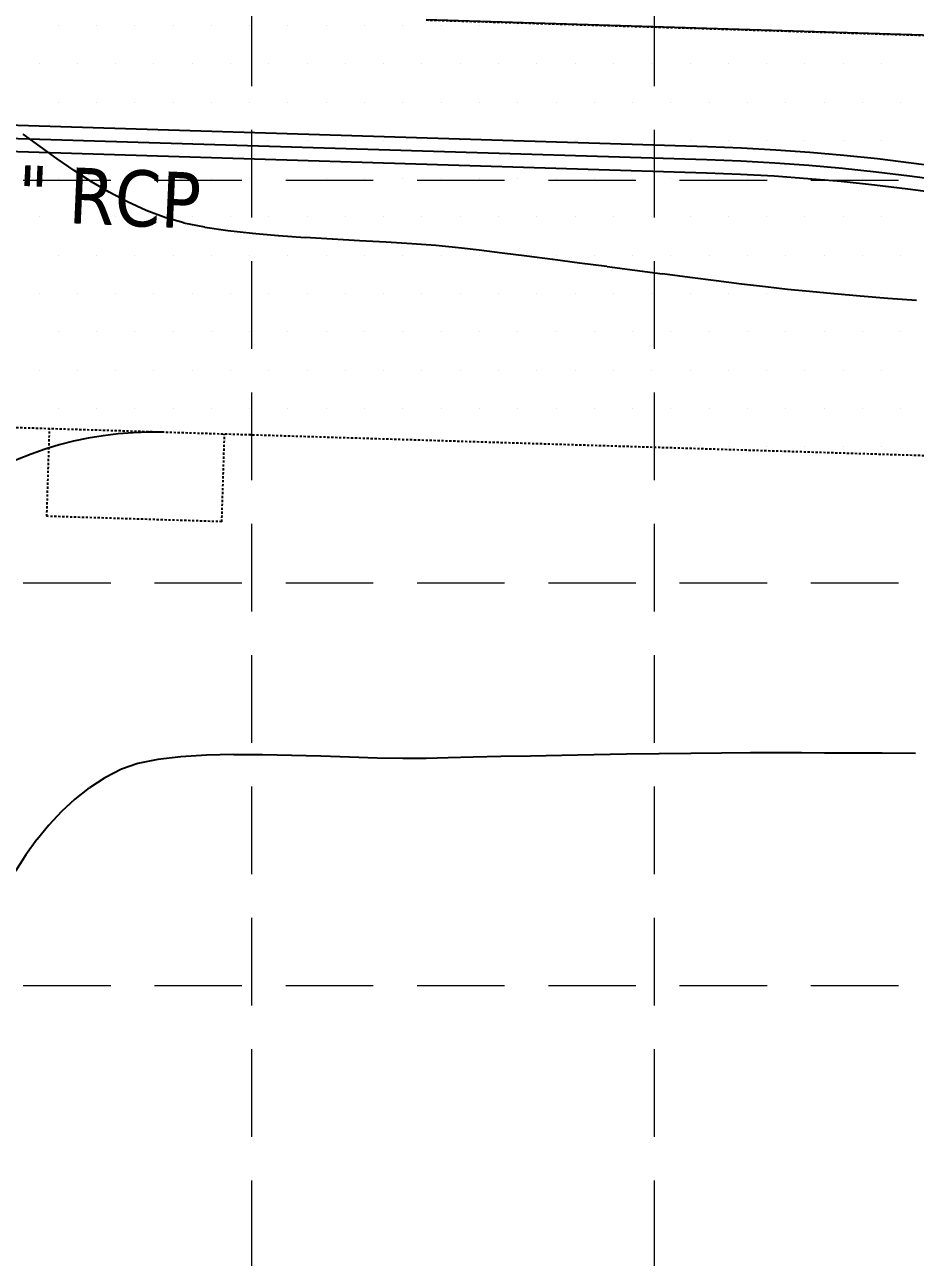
# Model space of a CAD drawing. Header units: inches. Extents: x 6967 to 7890, y 13663 to 15138.
# Drawn here: x 7576.7 to 7627.6, y 14155 to 14225.4 of the extents above; entities that cross this region are included whole.
import ezdxf

# ---------------------------------------------------------------- set-up
doc = ezdxf.new("R2010")
doc.units = ezdxf.units.IN
doc.header["$MEASUREMENT"] = 0
for name, pattern in [('HIDDEN', [0.375, 0.25, -0.125]), ('XGWI003AR$0$HIDDEN2', [0.1875, 0.125, -0.0625]), ('xGWI003pt$0$HIDDEN2', [0.1875, 0.125, -0.0625])]:
    doc.linetypes.add(name, pattern=pattern)
for name, color, linetype in [('C-ANNO-STRM-N', 7, 'Continuous'), ('GRID', 254, 'HIDDEN'), ('PC', 35, 'Continuous'), ('STORM', 5, 'Continuous'), ('XGWI003AR$0$C-PKNG-CURB-FACE-N', 4, 'Continuous'), ('XGWI003AR$0$C-PKNG-FIRE-HTCH-N', 2, 'Continuous'), ('XGWI003AR$0$C-PKNG-FIRE-N', 2, 'XGWI003AR$0$HIDDEN2'), ('XGWI003AR$0$C-PKNG-PAVE-EDGE-N', 4, 'XGWI003AR$0$HIDDEN2'), ('xGWI003pt$0$C-EASE-WATR-N', 2, 'xGWI003pt$0$HIDDEN2')]:
    doc.layers.add(name, color=color, linetype=linetype)
doc.styles.add('L80', font='TAHOMA.TTF', dxfattribs={"height": 3.2})

msp = doc.modelspace()

# ---------------------------------------------------------------- linework, layer by layer
at = {"layer": 'GRID', "color": 252, "linetype": 'HIDDEN', "lineweight": 0, "ltscale": 20}
for p, q in [((7589.653, 13779.351), (7589.653, 15113.571)), ((7612.655, 13779.347), (7612.655, 15113.571)), ((6991.593, 14216.481), (7865.68, 14216.481)), ((6991.593, 14193.479), (7865.68, 14193.479)), ((6991.593, 14170.477), (7865.68, 14170.477))]:
    msp.add_line(p, q, dxfattribs=at)
at = {"layer": 'PC', "color": 25}
for points, elevation in [([(7577.568, 14218.392), (7576.602, 14219.11)], 667), ([(7579.508, 14217.02), (7578.534, 14217.693)], 667), ([(7580.496, 14216.381), (7579.508, 14217.02)], 667), ([(7581.506, 14215.785), (7580.496, 14216.381)], 667), ([(7582.546, 14215.238), (7581.506, 14215.785)], 667), ([(7584.743, 14214.323), (7583.622, 14214.748)], 667), ([(7586.966, 14213.785), (7585.78, 14214.028)], 667), ([(7597.321, 14212.936), (7595.8, 14213.018)], 667), ([(7600.175, 14212.742), (7598.788, 14212.846)], 667), ([(7601.457, 14212.616), (7600.175, 14212.742)], 667), ([(7614.669, 14210.916), (7613.113, 14211.118)], 667), ([(7616.181, 14210.724), (7614.669, 14210.916)], 667), ([(7620.246, 14210.238), (7618.989, 14210.381)], 667), ([(7621.514, 14210.109), (7620.246, 14210.238)], 667), ([(7622.907, 14209.981), (7621.514, 14210.109)], 667), ([(7584.291, 14183.393), (7583.149, 14183.16)], 668), ([(7585.608, 14183.548), (7584.291, 14183.393)], 668), ([(7588.628, 14183.669), (7587.066, 14183.635)], 668), ([(7591.932, 14183.625), (7590.262, 14183.661)], 668), ([(7595.242, 14183.517), (7593.603, 14183.572)], 668), ([(7599.612, 14183.455), (7598.28, 14183.445)], 668), ([(7602.298, 14183.518), (7600.866, 14183.486)], 668), ([(7603.877, 14183.553), (7602.298, 14183.518)], 668), ([(7607.355, 14183.621), (7605.573, 14183.587)], 668), ([(7619.675, 14183.769), (7618.145, 14183.764)], 668), ([(7623.921, 14183.754), (7622.367, 14183.76)], 668), ([(7625.665, 14183.748), (7623.921, 14183.754)], 668), ([(7627.555, 14183.738), (7625.665, 14183.748)], 668), ([(7583.149, 14183.16), (7582.216, 14182.834)], 668), ([(7581.268, 14182.342), (7580.382, 14181.77)], 668), ([(7578.782, 14180.415), (7578.06, 14179.642)], 668), ([(7578.06, 14179.642), (7577.385, 14178.815)], 668), ([(7576.752, 14177.938), (7576.158, 14177.017)], 668)]:
    msp.add_lwpolyline(points, dxfattribs=dict(at, elevation=elevation))
at = {"layer": 'PC', "color": 25, "extrusion": (-0.586343, -0.810063, 0), "elevation": -15960.845}
msp.add_lwpolyline([(-2197.361, 667), (-2198.554, 667)], dxfattribs=at)
at = {"layer": 'PC', "color": 25, "extrusion": (0.414083, 0.910239, 0), "elevation": 16079.069}
msp.add_lwpolyline([(-1016.827, 667), (-1015.644, 667)], dxfattribs=at)
at = {"layer": 'PC', "color": 25, "extrusion": (-0.274083, -0.961706, 0), "elevation": -15748.851}
msp.add_lwpolyline([(3399.463, 667), (3398.384, 667)], dxfattribs=at)
at = {"layer": 'PC', "color": 25, "extrusion": (-0.148973, -0.988841, 0), "elevation": -15185.428}
msp.add_lwpolyline([(5386.167, 667), (5384.841, 667)], dxfattribs=at)
at = {"layer": 'PC', "color": 25, "extrusion": (-0.112538, -0.993647, 0), "elevation": -14977.264}
msp.add_lwpolyline([(5941.922, 667), (5940.504, 667)], dxfattribs=at)
at = {"layer": 'PC', "color": 25, "extrusion": (-0.086854, -0.996221, 0), "elevation": -14818.913}
msp.add_lwpolyline([(6327.994, 667), (6326.506, 667)], dxfattribs=at)
at = {"layer": 'PC', "color": 25, "extrusion": (-0.069342, -0.997593, 0), "elevation": -14705.472}
msp.add_lwpolyline([(6588.855, 667), (6587.321, 667)], dxfattribs=at)
at = {"layer": 'PC', "color": 25, "extrusion": (-0.058489, -0.998288, 0), "elevation": -14632.952}
msp.add_lwpolyline([(6749.934, 667), (6748.379, 667)], dxfattribs=at)
at = {"layer": 'PC', "color": 25, "extrusion": (-0.05352, -0.998567, 0), "elevation": -14599.172}
msp.add_lwpolyline([(6824.24, 667), (6822.689, 667)], dxfattribs=at)
at = {"layer": 'PC', "color": 25, "extrusion": (-0.061003, -0.998138, 0), "elevation": -14649.922}
msp.add_lwpolyline([(6717.615, 667), (6716.145, 667)], dxfattribs=at)
at = {"layer": 'PC', "color": 25, "extrusion": (-0.117113, -0.993119, 0), "elevation": -15005.043}
msp.add_lwpolyline([(5885.865, 667), (5884.665, 667)], dxfattribs=at)
at = {"layer": 'PC', "color": 25, "extrusion": (-0.12248, -0.992471, 0), "elevation": -15036.642}
msp.add_lwpolyline([(5805.982, 667), (5804.664, 667)], dxfattribs=at)
at = {"layer": 'PC', "color": 25, "extrusion": (-0.12614, -0.992012, 0), "elevation": -15057.955}
msp.add_lwpolyline([(5751.895, 667), (5750.48, 667)], dxfattribs=at)
at = {"layer": 'PC', "color": 25, "extrusion": (-0.128577, -0.991699, 0), "elevation": -15072.044}
msp.add_lwpolyline([(5716.367, 667), (5714.876, 667)], dxfattribs=at)
at = {"layer": 'PC', "color": 25, "extrusion": (-0.130071, -0.991505, 0), "elevation": -15080.637}
msp.add_lwpolyline([(5695.208, 667), (5693.66, 667)], dxfattribs=at)
at = {"layer": 'PC', "color": 25, "extrusion": (-0.130779, -0.991412, 0), "elevation": -15084.702}
msp.add_lwpolyline([(5686.014, 667), (5684.43, 667)], dxfattribs=at)
at = {"layer": 'PC', "color": 25, "extrusion": (-0.130783, -0.991411, 0), "elevation": -15084.723}
msp.add_lwpolyline([(5687.558, 667), (5685.958, 667)], dxfattribs=at)
at = {"layer": 'PC', "color": 25, "extrusion": (-0.130103, -0.991501, 0), "elevation": -15080.817}
msp.add_lwpolyline([(5699.503, 667), (5697.908, 667)], dxfattribs=at)
at = {"layer": 'PC', "color": 25, "extrusion": (-0.123314, -0.992368, 0), "elevation": -15041.444}
msp.add_lwpolyline([(5807.132, 667), (5805.674, 667)], dxfattribs=at)
at = {"layer": 'PC', "color": 25, "extrusion": (-0.118867, -0.99291, 0), "elevation": -15015.276}
msp.add_lwpolyline([(5875.832, 667), (5874.461, 667)], dxfattribs=at)
at = {"layer": 'PC', "color": 25, "extrusion": (-0.084293, -0.996441, 0), "elevation": -14801.963}
msp.add_lwpolyline([(6399.483, 667), (6397.982, 667)], dxfattribs=at)
at = {"layer": 'PC', "color": 25, "extrusion": (-0.080067, -0.996789, 0), "elevation": -14774.696}
msp.add_lwpolyline([(6463.766, 667), (6462.185, 667)], dxfattribs=at)
at = {"layer": 'PC', "color": 25, "extrusion": (-0.077943, -0.996958, 0), "elevation": -14760.89}
msp.add_lwpolyline([(6496.871, 667), (6495.232, 667)], dxfattribs=at)
at = {"layer": 'PC', "color": 25, "extrusion": (0.060046, -0.998196, 0), "elevation": -13702.473}
msp.add_lwpolyline([(8425.041, 668), (8423.581, 668)], dxfattribs=at)
at = {"layer": 'PC', "color": 25, "extrusion": (-0.004729, -0.999989, 0), "elevation": -14219.394}
msp.add_lwpolyline([(7523.108, 668), (7521.474, 668)], dxfattribs=at)
at = {"layer": 'PC', "color": 25, "extrusion": (-0.031386, -0.999507, 0), "elevation": -14414.92}
msp.add_lwpolyline([(7144.692, 668), (7143.02, 668)], dxfattribs=at)
at = {"layer": 'PC', "color": 25, "extrusion": (-0.029666, -0.99956, 0), "elevation": -14402.596}
msp.add_lwpolyline([(7172.698, 668), (7171.127, 668)], dxfattribs=at)
at = {"layer": 'PC', "color": 25, "extrusion": (-0.016815, -0.999859, 0), "elevation": -14309.208}
msp.add_lwpolyline([(7358.705, 668), (7357.237, 668)], dxfattribs=at)
at = {"layer": 'PC', "color": 25, "extrusion": (0.02427, -0.999705, 0), "elevation": -13994.835}
msp.add_lwpolyline([(7942.86, 668), (7941.606, 668)], dxfattribs=at)
at = {"layer": 'PC', "color": 25, "extrusion": (0.020394, -0.999792, 0), "elevation": -14025.532}
msp.add_lwpolyline([(7893.246, 668), (7891.55, 668)], dxfattribs=at)
at = {"layer": 'PC', "color": 25, "extrusion": (0.0178, -0.999842, 0), "elevation": -14045.96}
msp.add_lwpolyline([(7860.462, 668), (7858.625, 668)], dxfattribs=at)
at = {"layer": 'PC', "color": 25, "extrusion": (0.016311, -0.999867, 0), "elevation": -14057.657}
msp.add_lwpolyline([(7841.386, 668), (7839.523, 668)], dxfattribs=at)
at = {"layer": 'PC', "color": 25, "extrusion": (0.014605, -0.999893, 0), "elevation": -14071.014}
msp.add_lwpolyline([(7819.251, 668), (7817.393, 668)], dxfattribs=at)
at = {"layer": 'PC', "color": 25, "extrusion": (0.012595, -0.999921, 0), "elevation": -14086.699}
msp.add_lwpolyline([(7792.779, 668), (7790.958, 668)], dxfattribs=at)
at = {"layer": 'PC', "color": 25, "extrusion": (0.010159, -0.999948, 0), "elevation": -14105.648}
msp.add_lwpolyline([(7760.181, 668), (7758.426, 668)], dxfattribs=at)
at = {"layer": 'PC', "color": 25, "extrusion": (0.007108, -0.999975, 0), "elevation": -14129.258}
msp.add_lwpolyline([(7718.767, 668), (7717.11, 668)], dxfattribs=at)
at = {"layer": 'PC', "color": 25, "extrusion": (-0.002256, -0.999997, 0), "elevation": -14200.922}
msp.add_lwpolyline([(7589.029, 668), (7587.658, 668)], dxfattribs=at)
at = {"layer": 'PC', "color": 25, "extrusion": (-0.004557, -0.99999, 0), "elevation": -14218.347}
msp.add_lwpolyline([(7557.654, 668), (7556.333, 668)], dxfattribs=at)
at = {"layer": 'PC', "color": 25, "extrusion": (0.46108, -0.887358, 0), "elevation": -9089.247}
msp.add_lwpolyline([(13267.568, 668), (13266.5, 668)], dxfattribs=at)
at = {"layer": 'PC', "color": 25, "extrusion": (0.61451, -0.788909, 0), "elevation": -6529.915}
msp.add_lwpolyline([(14695.068, 668), (14694.019, 668)], dxfattribs=at)
at = {"layer": 'PC', "color": 25, "extrusion": (-0.677284, 0.735722, 0), "elevation": 5299.859}
msp.add_lwpolyline([(-15181.09, 668), (-15180.039, 668)], dxfattribs=at)
at = {"layer": 'PC', "color": 25, "extrusion": (0.810901, -0.585184, 0), "elevation": -2152.706}
msp.add_lwpolyline([(15931.773, 668), (15930.692, 668)], dxfattribs=at)
at = {"layer": 'STORM'}
for p, q in [((7615.675, 14218.377), (7568.135, 14219.842)), ((7615.652, 14217.627), (7568.112, 14219.092)), ((7615.629, 14216.877), (7568.089, 14218.343))]:
    msp.add_line(p, q, dxfattribs=at)
for radius in [120.75, 120, 119.25]:
    msp.add_arc((7611.955, 14097.684), radius, 30, 88.23444, dxfattribs=at)
at = {"layer": 'XGWI003AR$0$C-PKNG-CURB-FACE-N', "color": 7}
msp.add_line((7705.827, 14222.351), (7599.622, 14225.625), dxfattribs=at)
msp.add_arc((7584.024, 14182.085), 20, 88.23444, 166.2275, dxfattribs=at)
at = {"layer": 'XGWI003AR$0$C-PKNG-FIRE-HTCH-N', "color": 255}
for p, q in [((7578.594, 14225.312), (7578.594, 14225.312)), ((7580.781, 14225.312), (7580.781, 14225.312)), ((7582.969, 14225.312), (7582.969, 14225.312)), ((7585.156, 14225.312), (7585.156, 14225.312)), ((7587.344, 14225.312), (7587.344, 14225.312)), ((7589.531, 14225.312), (7589.531, 14225.312)), ((7591.719, 14225.312), (7591.719, 14225.312)), ((7593.906, 14225.312), (7593.906, 14225.312)), ((7596.094, 14225.312), (7596.094, 14225.312)), ((7598.281, 14225.312), (7598.281, 14225.312)), ((7600.469, 14225.312), (7600.469, 14225.312)), ((7602.656, 14225.312), (7602.656, 14225.312)), ((7604.844, 14225.312), (7604.844, 14225.312)), ((7607.031, 14225.312), (7607.031, 14225.312)), ((7609.219, 14225.312), (7609.219, 14225.312)), ((7577.5, 14223.125), (7577.5, 14223.125)), ((7579.688, 14223.125), (7579.688, 14223.125)), ((7581.875, 14223.125), (7581.875, 14223.125)), ((7584.062, 14223.125), (7584.062, 14223.125)), ((7586.25, 14223.125), (7586.25, 14223.125)), ((7588.438, 14223.125), (7588.438, 14223.125)), ((7590.625, 14223.125), (7590.625, 14223.125)), ((7592.812, 14223.125), (7592.812, 14223.125)), ((7595, 14223.125), (7595, 14223.125)), ((7597.188, 14223.125), (7597.188, 14223.125)), ((7599.375, 14223.125), (7599.375, 14223.125)), ((7601.562, 14223.125), (7601.562, 14223.125)), ((7603.75, 14223.125), (7603.75, 14223.125)), ((7605.938, 14223.125), (7605.938, 14223.125)), ((7608.125, 14223.125), (7608.125, 14223.125)), ((7610.312, 14223.125), (7610.312, 14223.125)), ((7612.5, 14223.125), (7612.5, 14223.125)), ((7614.688, 14223.125), (7614.688, 14223.125)), ((7616.875, 14223.125), (7616.875, 14223.125)), ((7619.062, 14223.125), (7619.062, 14223.125)), ((7621.25, 14223.125), (7621.25, 14223.125)), ((7623.438, 14223.125), (7623.438, 14223.125)), ((7625.625, 14223.125), (7625.625, 14223.125)), ((7578.594, 14220.938), (7578.594, 14220.938)), ((7580.781, 14220.938), (7580.781, 14220.938)), ((7582.969, 14220.938), (7582.969, 14220.938)), ((7585.156, 14220.938), (7585.156, 14220.938)), ((7587.344, 14220.938), (7587.344, 14220.938)), ((7589.531, 14220.938), (7589.531, 14220.938)), ((7591.719, 14220.938), (7591.719, 14220.938)), ((7593.906, 14220.938), (7593.906, 14220.938)), ((7596.094, 14220.938), (7596.094, 14220.938)), ((7598.281, 14220.938), (7598.281, 14220.938)), ((7600.469, 14220.938), (7600.469, 14220.938)), ((7602.656, 14220.938), (7602.656, 14220.938)), ((7604.844, 14220.938), (7604.844, 14220.938)), ((7607.031, 14220.938), (7607.031, 14220.938)), ((7609.219, 14220.938), (7609.219, 14220.938)), ((7611.406, 14220.938), (7611.406, 14220.938)), ((7613.594, 14220.938), (7613.594, 14220.938)), ((7615.781, 14220.938), (7615.781, 14220.938)), ((7617.969, 14220.938), (7617.969, 14220.938)), ((7620.156, 14220.938), (7620.156, 14220.938)), ((7622.344, 14220.938), (7622.344, 14220.938)), ((7624.531, 14220.938), (7624.531, 14220.938)), ((7626.719, 14220.938), (7626.719, 14220.938)), ((7577.5, 14218.75), (7577.5, 14218.75)), ((7579.688, 14218.75), (7579.688, 14218.75)), ((7581.875, 14218.75), (7581.875, 14218.75)), ((7584.062, 14218.75), (7584.062, 14218.75)), ((7586.25, 14218.75), (7586.25, 14218.75)), ((7588.438, 14218.75), (7588.438, 14218.75)), ((7590.625, 14218.75), (7590.625, 14218.75)), ((7592.812, 14218.75), (7592.812, 14218.75)), ((7595, 14218.75), (7595, 14218.75)), ((7597.188, 14218.75), (7597.188, 14218.75)), ((7599.375, 14218.75), (7599.375, 14218.75)), ((7601.562, 14218.75), (7601.562, 14218.75)), ((7603.75, 14218.75), (7603.75, 14218.75)), ((7605.938, 14218.75), (7605.938, 14218.75)), ((7608.125, 14218.75), (7608.125, 14218.75)), ((7610.312, 14218.75), (7610.312, 14218.75)), ((7612.5, 14218.75), (7612.5, 14218.75)), ((7614.688, 14218.75), (7614.688, 14218.75)), ((7616.875, 14218.75), (7616.875, 14218.75)), ((7619.062, 14218.75), (7619.062, 14218.75)), ((7621.25, 14218.75), (7621.25, 14218.75)), ((7623.438, 14218.75), (7623.438, 14218.75)), ((7625.625, 14218.75), (7625.625, 14218.75)), ((7578.594, 14216.562), (7578.594, 14216.562)), ((7580.781, 14216.562), (7580.781, 14216.562)), ((7582.969, 14216.562), (7582.969, 14216.562)), ((7585.156, 14216.562), (7585.156, 14216.562)), ((7587.344, 14216.562), (7587.344, 14216.562)), ((7589.531, 14216.562), (7589.531, 14216.562)), ((7591.719, 14216.562), (7591.719, 14216.562)), ((7593.906, 14216.562), (7593.906, 14216.562)), ((7596.094, 14216.562), (7596.094, 14216.562)), ((7598.281, 14216.562), (7598.281, 14216.562)), ((7600.469, 14216.562), (7600.469, 14216.562)), ((7602.656, 14216.562), (7602.656, 14216.562)), ((7604.844, 14216.562), (7604.844, 14216.562)), ((7607.031, 14216.562), (7607.031, 14216.562)), ((7609.219, 14216.562), (7609.219, 14216.562)), ((7611.406, 14216.562), (7611.406, 14216.562)), ((7613.594, 14216.562), (7613.594, 14216.562)), ((7615.781, 14216.562), (7615.781, 14216.562)), ((7617.969, 14216.562), (7617.969, 14216.562)), ((7620.156, 14216.562), (7620.156, 14216.562)), ((7622.344, 14216.562), (7622.344, 14216.562)), ((7624.531, 14216.562), (7624.531, 14216.562)), ((7626.719, 14216.562), (7626.719, 14216.562)), ((7577.5, 14214.375), (7577.5, 14214.375)), ((7579.688, 14214.375), (7579.688, 14214.375)), ((7581.875, 14214.375), (7581.875, 14214.375)), ((7584.062, 14214.375), (7584.062, 14214.375)), ((7586.25, 14214.375), (7586.25, 14214.375)), ((7588.438, 14214.375), (7588.438, 14214.375)), ((7590.625, 14214.375), (7590.625, 14214.375)), ((7592.812, 14214.375), (7592.812, 14214.375)), ((7595, 14214.375), (7595, 14214.375)), ((7597.188, 14214.375), (7597.188, 14214.375)), ((7599.375, 14214.375), (7599.375, 14214.375)), ((7601.562, 14214.375), (7601.562, 14214.375)), ((7603.75, 14214.375), (7603.75, 14214.375)), ((7605.938, 14214.375), (7605.938, 14214.375)), ((7608.125, 14214.375), (7608.125, 14214.375)), ((7610.312, 14214.375), (7610.312, 14214.375)), ((7612.5, 14214.375), (7612.5, 14214.375)), ((7614.688, 14214.375), (7614.688, 14214.375)), ((7616.875, 14214.375), (7616.875, 14214.375)), ((7619.062, 14214.375), (7619.062, 14214.375)), ((7621.25, 14214.375), (7621.25, 14214.375)), ((7623.438, 14214.375), (7623.438, 14214.375)), ((7625.625, 14214.375), (7625.625, 14214.375)), ((7578.594, 14212.188), (7578.594, 14212.188)), ((7580.781, 14212.188), (7580.781, 14212.188)), ((7582.969, 14212.188), (7582.969, 14212.188)), ((7585.156, 14212.188), (7585.156, 14212.188)), ((7587.344, 14212.188), (7587.344, 14212.188)), ((7589.531, 14212.188), (7589.531, 14212.188)), ((7591.719, 14212.188), (7591.719, 14212.188)), ((7593.906, 14212.188), (7593.906, 14212.188)), ((7596.094, 14212.188), (7596.094, 14212.188)), ((7598.281, 14212.188), (7598.281, 14212.188)), ((7600.469, 14212.188), (7600.469, 14212.188)), ((7602.656, 14212.188), (7602.656, 14212.188)), ((7604.844, 14212.188), (7604.844, 14212.188)), ((7607.031, 14212.188), (7607.031, 14212.188)), ((7609.219, 14212.188), (7609.219, 14212.188)), ((7611.406, 14212.188), (7611.406, 14212.188)), ((7613.594, 14212.188), (7613.594, 14212.188)), ((7615.781, 14212.188), (7615.781, 14212.188)), ((7617.969, 14212.188), (7617.969, 14212.188)), ((7620.156, 14212.188), (7620.156, 14212.188)), ((7622.344, 14212.188), (7622.344, 14212.188)), ((7624.531, 14212.188), (7624.531, 14212.188)), ((7626.719, 14212.188), (7626.719, 14212.188)), ((7577.5, 14210), (7577.5, 14210)), ((7579.688, 14210), (7579.688, 14210)), ((7581.875, 14210), (7581.875, 14210)), ((7584.062, 14210), (7584.062, 14210)), ((7586.25, 14210), (7586.25, 14210)), ((7588.438, 14210), (7588.438, 14210)), ((7590.625, 14210), (7590.625, 14210)), ((7592.812, 14210), (7592.812, 14210)), ((7595, 14210), (7595, 14210)), ((7597.188, 14210), (7597.188, 14210)), ((7599.375, 14210), (7599.375, 14210)), ((7601.562, 14210), (7601.562, 14210)), ((7603.75, 14210), (7603.75, 14210)), ((7605.938, 14210), (7605.938, 14210)), ((7608.125, 14210), (7608.125, 14210)), ((7610.312, 14210), (7610.312, 14210)), ((7612.5, 14210), (7612.5, 14210)), ((7614.688, 14210), (7614.688, 14210)), ((7616.875, 14210), (7616.875, 14210)), ((7619.062, 14210), (7619.062, 14210)), ((7621.25, 14210), (7621.25, 14210)), ((7623.438, 14210), (7623.438, 14210)), ((7625.625, 14210), (7625.625, 14210)), ((7578.594, 14207.812), (7578.594, 14207.812)), ((7580.781, 14207.812), (7580.781, 14207.812)), ((7582.969, 14207.812), (7582.969, 14207.812)), ((7585.156, 14207.812), (7585.156, 14207.812)), ((7587.344, 14207.812), (7587.344, 14207.812)), ((7589.531, 14207.812), (7589.531, 14207.812)), ((7591.719, 14207.812), (7591.719, 14207.812)), ((7593.906, 14207.812), (7593.906, 14207.812)), ((7596.094, 14207.812), (7596.094, 14207.812)), ((7598.281, 14207.812), (7598.281, 14207.812)), ((7600.469, 14207.812), (7600.469, 14207.812)), ((7602.656, 14207.812), (7602.656, 14207.812)), ((7604.844, 14207.812), (7604.844, 14207.812)), ((7607.031, 14207.812), (7607.031, 14207.812)), ((7609.219, 14207.812), (7609.219, 14207.812)), ((7611.406, 14207.812), (7611.406, 14207.812)), ((7613.594, 14207.812), (7613.594, 14207.812)), ((7615.781, 14207.812), (7615.781, 14207.812)), ((7617.969, 14207.812), (7617.969, 14207.812)), ((7620.156, 14207.812), (7620.156, 14207.812)), ((7622.344, 14207.812), (7622.344, 14207.812)), ((7624.531, 14207.812), (7624.531, 14207.812)), ((7626.719, 14207.812), (7626.719, 14207.812)), ((7577.5, 14205.625), (7577.5, 14205.625)), ((7579.688, 14205.625), (7579.688, 14205.625)), ((7581.875, 14205.625), (7581.875, 14205.625)), ((7584.062, 14205.625), (7584.062, 14205.625)), ((7586.25, 14205.625), (7586.25, 14205.625)), ((7588.438, 14205.625), (7588.438, 14205.625)), ((7590.625, 14205.625), (7590.625, 14205.625)), ((7592.812, 14205.625), (7592.812, 14205.625)), ((7595, 14205.625), (7595, 14205.625)), ((7597.188, 14205.625), (7597.188, 14205.625)), ((7599.375, 14205.625), (7599.375, 14205.625)), ((7601.562, 14205.625), (7601.562, 14205.625)), ((7603.75, 14205.625), (7603.75, 14205.625)), ((7605.938, 14205.625), (7605.938, 14205.625)), ((7608.125, 14205.625), (7608.125, 14205.625)), ((7610.312, 14205.625), (7610.312, 14205.625)), ((7612.5, 14205.625), (7612.5, 14205.625)), ((7614.688, 14205.625), (7614.688, 14205.625)), ((7616.875, 14205.625), (7616.875, 14205.625)), ((7619.062, 14205.625), (7619.062, 14205.625)), ((7621.25, 14205.625), (7621.25, 14205.625)), ((7623.438, 14205.625), (7623.438, 14205.625)), ((7625.625, 14205.625), (7625.625, 14205.625)), ((7578.594, 14203.438), (7578.594, 14203.438)), ((7580.781, 14203.438), (7580.781, 14203.438)), ((7582.969, 14203.438), (7582.969, 14203.438)), ((7585.156, 14203.438), (7585.156, 14203.438)), ((7587.344, 14203.438), (7587.344, 14203.438)), ((7589.531, 14203.438), (7589.531, 14203.438)), ((7591.719, 14203.438), (7591.719, 14203.438)), ((7593.906, 14203.438), (7593.906, 14203.438)), ((7596.094, 14203.438), (7596.094, 14203.438)), ((7598.281, 14203.438), (7598.281, 14203.438)), ((7600.469, 14203.438), (7600.469, 14203.438)), ((7602.656, 14203.438), (7602.656, 14203.438)), ((7604.844, 14203.438), (7604.844, 14203.438)), ((7607.031, 14203.438), (7607.031, 14203.438)), ((7609.219, 14203.438), (7609.219, 14203.438)), ((7611.406, 14203.438), (7611.406, 14203.438)), ((7613.594, 14203.438), (7613.594, 14203.438)), ((7615.781, 14203.438), (7615.781, 14203.438)), ((7617.969, 14203.438), (7617.969, 14203.438)), ((7620.156, 14203.438), (7620.156, 14203.438)), ((7622.344, 14203.438), (7622.344, 14203.438)), ((7624.531, 14203.438), (7624.531, 14203.438)), ((7626.719, 14203.438), (7626.719, 14203.438)), ((7612.5, 14201.25), (7612.5, 14201.25)), ((7614.688, 14201.25), (7614.688, 14201.25)), ((7616.875, 14201.25), (7616.875, 14201.25)), ((7619.062, 14201.25), (7619.062, 14201.25)), ((7621.25, 14201.25), (7621.25, 14201.25)), ((7623.438, 14201.25), (7623.438, 14201.25)), ((7625.625, 14201.25), (7625.625, 14201.25))]:
    msp.add_line(p, q, dxfattribs=at)
at = {"layer": 'XGWI003AR$0$C-PKNG-FIRE-N', "color": 7}
for p, q in [((7599.622, 14225.625), (7661.814, 14223.708)), ((7661.108, 14199.718), (7557.879, 14202.9))]:
    msp.add_line(p, q, dxfattribs=at)
at = {"layer": 'XGWI003AR$0$C-PKNG-PAVE-EDGE-N', "color": 7}
msp.add_line((7661.108, 14199.718), (7584.64, 14202.075), dxfattribs=at)
at = {"layer": 'xGWI003pt$0$C-EASE-WATR-N', "color": 253}
for p, q in [((7577.948, 14197.279), (7578.102, 14202.277)), ((7587.943, 14196.971), (7588.097, 14201.969)), ((7587.943, 14196.971), (7577.948, 14197.279))]:
    msp.add_line(p, q, dxfattribs=at)

# ---------------------------------------------------------------- texts
at = {"layer": 'C-ANNO-STRM-N', "style": 'L80'}
msp.add_text('18" RCP', height=3.2, rotation=357.5052, dxfattribs=at).set_placement((7571.411, 14214.357))

doc.saveas('drawing.dxf')
